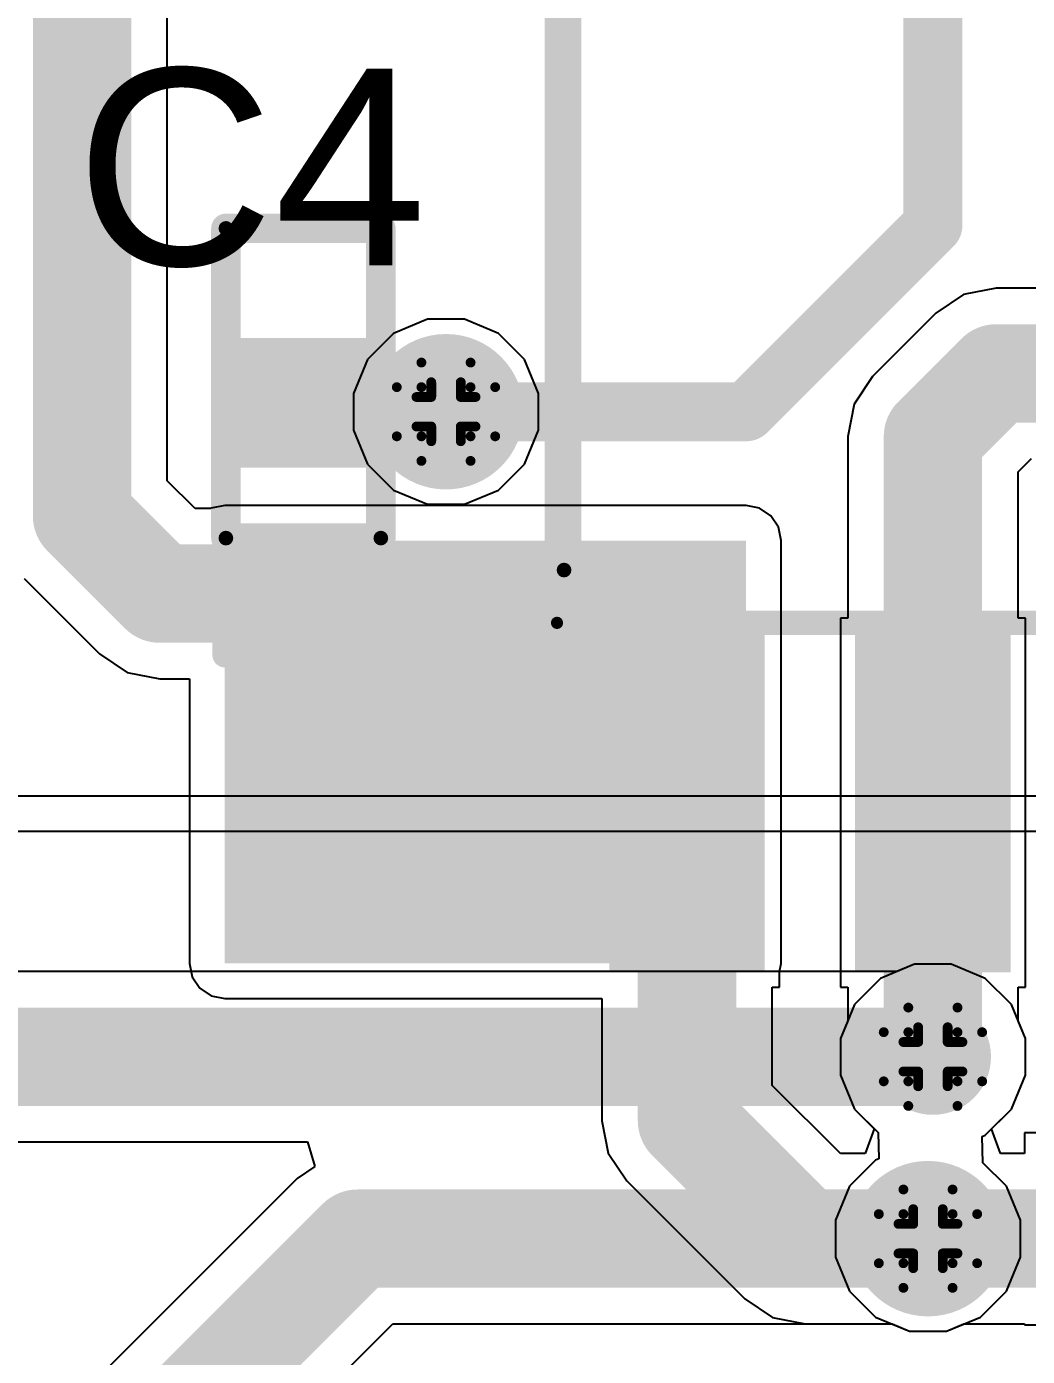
# Model space of a CAD drawing. Header units: inches. Extents: x -0.1 to 17.9, y -0.8 to 4.8.
# Drawn here: x 2.3287 to 2.5322, y 0.562 to 0.8325 of the extents above; entities that cross this region are included whole.
import ezdxf

# ---------------------------------------------------------------- set-up
doc = ezdxf.new("R2010")
doc.units = ezdxf.units.IN
doc.header["$MEASUREMENT"] = 0
for name, color, linetype in [('Bottom Layer 1', 5, 'Continuous'), ('Bottom Solder', 6, 'Continuous'), ('Drill Drawing', 1, 'Continuous'), ('GND+Signal', 16, 'Continuous'), ('Pad Holes', 156, 'Continuous'), ('PWR+Signal', 76, 'Continuous'), ('Top 3D Body', 56, 'Continuous'), ('Top Layer 1', 1, 'Continuous'), ('Top Overlay', 2, 'Continuous'), ('Top Paste', 8, 'Continuous'), ('Top Solder', 216, 'Continuous'), ('Via Holes', 16, 'Continuous')]:
    doc.layers.add(name, color=color, linetype=linetype)
doc.styles.add('Arial', font='', dxfattribs={"height": 0.2})
doc.styles.get('Arial').set_extended_font_data('Arial')

# ---------------------------------------------------------------- blocks, each defined once
blk = doc.blocks.new('SOIC_8_0_154___3_90___W______120')
at = {"layer": 'Top Layer 1'}
for points in [[(0.0757882, -0.03681010000000001), (0.0757882, -0.01318810000000001), (0.1368118, -0.01318809999999999), (0.1368118, -0.03681009999999999)], [(0.0757882, -0.0868101), (0.0757882, -0.0631881), (0.1368118, -0.0631881), (0.1368118, -0.0868101)]]:
    blk.add_hatch(color=1, dxfattribs=at).paths.add_polyline_path(points)
at = {"layer": 'Top Paste'}
for points in [[(0.0757882, -0.03681010000000001), (0.0757882, -0.01318810000000001), (0.1368118, -0.01318809999999999), (0.1368118, -0.03681009999999999)], [(0.0757882, -0.0868101), (0.0757882, -0.0631881), (0.1368118, -0.0631881), (0.1368118, -0.0868101)]]:
    blk.add_hatch(color=8, dxfattribs=at).paths.add_polyline_path(points)
at = {"layer": 'Top Solder'}
for points in [[(0.0717882, -0.04081010000000001), (0.0717882, -0.009188100000000006), (0.1408118, -0.009188099999999994), (0.1408118, -0.04081009999999999)], [(0.0717882, -0.0908101), (0.0717882, -0.0591881), (0.1408118, -0.0591881), (0.1408118, -0.0908101)]]:
    blk.add_hatch(color=216, dxfattribs=at).paths.add_polyline_path(points)
at = {"layer": 'Top Overlay'}
blk.add_lwpolyline([(0.071, -0.0989991, 0.005, 0.005, 0), (-0.072, -0.0989991, 0.005, 0.005, 0)], format="xyseb", dxfattribs=at)
blk.add_lwpolyline([(0.06975, -0.0989991, 0.0025, 0.0025, 1), (0.07225, -0.0989991, 0.0025, 0.0025, 1)], format="xyseb", close=True, dxfattribs=at)
blk = doc.blocks.new('C___0402_244')
at = {"layer": 'Top Layer 1'}
for points in [[(-0.027501, -0.0124991), (-0.027501, 0.0125009), (-0.009501000000000002, 0.0125009), (-0.009500999999999997, -0.0124991)], [(0.009499000000000002, -0.0124991), (0.009498999999999997, 0.0125009), (0.027499, 0.0125009), (0.027499, -0.0124991)]]:
    blk.add_hatch(color=1, dxfattribs=at).paths.add_polyline_path(points)
at = {"layer": 'Top Paste'}
for points in [[(-0.027501, -0.0124991), (-0.027501, 0.0125009), (-0.009501000000000002, 0.0125009), (-0.009500999999999997, -0.0124991)], [(0.009499000000000002, -0.0124991), (0.009498999999999997, 0.0125009), (0.027499, 0.0125009), (0.027499, -0.0124991)]]:
    blk.add_hatch(color=8, dxfattribs=at).paths.add_polyline_path(points)
at = {"layer": 'Top Solder'}
for points in [[(-0.0298632, -0.0148613), (-0.0298632, 0.0148631), (-0.007138800000000003, 0.0148631), (-0.007138799999999997, -0.0148613)], [(0.007136800000000003, -0.0148613), (0.007136799999999997, 0.0148631), (0.0298612, 0.0148631), (0.0298612, -0.0148613)]]:
    blk.add_hatch(color=216, dxfattribs=at).paths.add_polyline_path(points)
at = {"layer": 'Top Overlay'}
for points in [[(-0.011001, 0.0160009, 0.005, 0.005, 0), (-0.031001, 0.0160009, 0.005, 0.005, 0)], [(-0.031001, -0.0159991, 0.005, 0.005, 0), (-0.031001, 0.0160009, 0.005, 0.005, 0)], [(0.030999, 0.0160009, 0.005, 0.005, 0), (0.010999, 0.0160009, 0.005, 0.005, 0)], [(0.030999, -0.0159991, 0.005, 0.005, 0), (0.030999, 0.0160009, 0.005, 0.005, 0)], [(-0.011001, -0.0159991, 0.005, 0.005, 0), (-0.031001, -0.0159991, 0.005, 0.005, 0)], [(0.030999, -0.0159991, 0.005, 0.005, 0), (0.010999, -0.0159991, 0.005, 0.005, 0)]]:
    blk.add_lwpolyline(points, format="xyseb", dxfattribs=at)
for points in [[(-0.032251, 0.0160009, 0.0025, 0.0025, 1), (-0.029751, 0.0160009, 0.0025, 0.0025, 1)], [(-0.032251, 0.0160009, 0.0025, 0.0025, 1), (-0.029751, 0.0160009, 0.0025, 0.0025, 1)], [(-0.012251, 0.0160009, 0.0025, 0.0025, 1), (-0.009751, 0.0160009, 0.0025, 0.0025, 1)], [(0.009749, 0.0160009, 0.0025, 0.0025, 1), (0.012249, 0.0160009, 0.0025, 0.0025, 1)], [(0.029749, 0.0160009, 0.0025, 0.0025, 1), (0.032249, 0.0160009, 0.0025, 0.0025, 1)], [(0.029749, 0.0160009, 0.0025, 0.0025, 1), (0.032249, 0.0160009, 0.0025, 0.0025, 1)], [(-0.032251, -0.0159991, 0.0025, 0.0025, 1), (-0.029751, -0.0159991, 0.0025, 0.0025, 1)], [(-0.032251, -0.0159991, 0.0025, 0.0025, 1), (-0.029751, -0.0159991, 0.0025, 0.0025, 1)], [(-0.012251, -0.0159991, 0.0025, 0.0025, 1), (-0.009751, -0.0159991, 0.0025, 0.0025, 1)], [(0.009749, -0.0159991, 0.0025, 0.0025, 1), (0.012249, -0.0159991, 0.0025, 0.0025, 1)], [(0.029749, -0.0159991, 0.0025, 0.0025, 1), (0.032249, -0.0159991, 0.0025, 0.0025, 1)], [(0.029749, -0.0159991, 0.0025, 0.0025, 1), (0.032249, -0.0159991, 0.0025, 0.0025, 1)]]:
    blk.add_lwpolyline(points, format="xyseb", close=True, dxfattribs=at)

msp = doc.modelspace()

# ---------------------------------------------------------------- hatches: boundary and pattern name
at = {"layer": 'Bottom Layer 1'}
h = msp.add_hatch(color=5, dxfattribs=at)
edge = h.paths.add_edge_path()
edge.add_arc((2.414, 0.754206), 0.011811, 0, 360)
h = msp.add_hatch(color=5, dxfattribs=at)
edge = h.paths.add_edge_path()
edge.add_arc((2.513, 0.623), 0.011811, 0, 360)
h = msp.add_hatch(color=5, dxfattribs=at)
edge = h.paths.add_edge_path()
edge.add_arc((2.512, 0.586), 0.011811, 0, 360)
at = {"layer": 'Bottom Solder'}
h = msp.add_hatch(color=6, dxfattribs=at)
edge = h.paths.add_edge_path()
edge.add_arc((2.414, 0.754206), 0.015811, 0, 360)
h = msp.add_hatch(color=6, dxfattribs=at)
edge = h.paths.add_edge_path()
edge.add_arc((2.513, 0.623), 0.0099055, 0, 360)
h = msp.add_hatch(color=6, dxfattribs=at)
edge = h.paths.add_edge_path()
edge.add_arc((2.512, 0.586), 0.015811, 0, 360)
at = {"layer": 'GND+Signal'}
h = msp.add_hatch(color=16, dxfattribs=at)
edge = h.paths.add_edge_path()
edge.add_arc((2.414, 0.754206), 0.011811, 0, 360)
h = msp.add_hatch(color=16, dxfattribs=at)
edge = h.paths.add_edge_path()
edge.add_arc((2.513, 0.623), 0.011811, 0, 360)
h = msp.add_hatch(color=16, dxfattribs=at)
edge = h.paths.add_edge_path()
edge.add_arc((2.512, 0.586), 0.011811, 0, 360)
at = {"layer": 'Pad Holes'}
h = msp.add_hatch(color=7, dxfattribs=at)
edge = h.paths.add_edge_path()
edge.add_arc((2.36925, 0.7915), 0.0015, 0, 360)
h = msp.add_hatch(color=7, dxfattribs=at)
edge = h.paths.add_edge_path()
edge.add_arc((2.36925, 0.7915), 0.0015, 0, 360)
h = msp.add_hatch(color=7, dxfattribs=at)
edge = h.paths.add_edge_path()
edge.add_arc((2.40075, 0.7915), 0.0015, 0, 360)
h = msp.add_hatch(color=7, dxfattribs=at)
edge = h.paths.add_edge_path()
edge.add_arc((2.40075, 0.7915), 0.0015, 0, 360)
h = msp.add_hatch(color=7, dxfattribs=at)
edge = h.paths.add_edge_path()
edge.add_arc((2.36925, 0.7285), 0.0015, 0, 360)
h = msp.add_hatch(color=7, dxfattribs=at)
edge = h.paths.add_edge_path()
edge.add_arc((2.36925, 0.7285), 0.0015, 0, 360)
h = msp.add_hatch(color=7, dxfattribs=at)
edge = h.paths.add_edge_path()
edge.add_arc((2.40075, 0.7285), 0.0015, 0, 360)
h = msp.add_hatch(color=7, dxfattribs=at)
edge = h.paths.add_edge_path()
edge.add_arc((2.40075, 0.7285), 0.0015, 0, 360)
h = msp.add_hatch(color=7, dxfattribs=at)
edge = h.paths.add_edge_path()
edge.add_arc((2.438, 0.722), 0.0015, 0, 360)
h = msp.add_hatch(color=7, dxfattribs=at)
edge = h.paths.add_edge_path()
edge.add_arc((2.43657, 0.71126), 0.00125, 0, 360)
h = msp.add_hatch(color=7, dxfattribs=at)
edge = h.paths.add_edge_path()
edge.add_arc((2.43657, 0.71126), 0.00125, 0, 360)
at = {"layer": 'PWR+Signal'}
h = msp.add_hatch(color=76, dxfattribs=at)
edge = h.paths.add_edge_path()
edge.add_arc((2.414, 0.754206), 0.011811, 0, 360)
h = msp.add_hatch(color=76, dxfattribs=at)
edge = h.paths.add_edge_path()
edge.add_arc((2.513, 0.623), 0.011811, 0, 360)
h = msp.add_hatch(color=76, dxfattribs=at)
edge = h.paths.add_edge_path()
edge.add_arc((2.512, 0.586), 0.011811, 0, 360)
at = {"layer": 'Top 3D Body'}
h = msp.add_hatch(color=56, dxfattribs=at)
edge = h.paths.add_edge_path()
edge.add_arc((2.36925, 0.7915), 0.0015, 0, 360)
h = msp.add_hatch(color=56, dxfattribs=at)
edge = h.paths.add_edge_path()
edge.add_arc((2.36925, 0.7915), 0.0015, 0, 360)
h = msp.add_hatch(color=56, dxfattribs=at)
edge = h.paths.add_edge_path()
edge.add_arc((2.40075, 0.7915), 0.0015, 0, 360)
h = msp.add_hatch(color=56, dxfattribs=at)
edge = h.paths.add_edge_path()
edge.add_arc((2.40075, 0.7915), 0.0015, 0, 360)
h = msp.add_hatch(color=56, dxfattribs=at)
edge = h.paths.add_edge_path()
edge.add_arc((2.36925, 0.7285), 0.0015, 0, 360)
h = msp.add_hatch(color=56, dxfattribs=at)
edge = h.paths.add_edge_path()
edge.add_arc((2.36925, 0.7285), 0.0015, 0, 360)
h = msp.add_hatch(color=56, dxfattribs=at)
edge = h.paths.add_edge_path()
edge.add_arc((2.40075, 0.7285), 0.0015, 0, 360)
h = msp.add_hatch(color=56, dxfattribs=at)
edge = h.paths.add_edge_path()
edge.add_arc((2.40075, 0.7285), 0.0015, 0, 360)
h = msp.add_hatch(color=56, dxfattribs=at)
edge = h.paths.add_edge_path()
edge.add_arc((2.438, 0.722), 0.0015, 0, 360)
h = msp.add_hatch(color=56, dxfattribs=at)
edge = h.paths.add_edge_path()
edge.add_arc((2.43657, 0.71126), 0.00125, 0, 360)
h = msp.add_hatch(color=56, dxfattribs=at)
edge = h.paths.add_edge_path()
edge.add_arc((2.43657, 0.71126), 0.00125, 0, 360)
at = {"layer": 'Top Layer 1'}
h = msp.add_hatch(color=1, dxfattribs=at)
edge = h.paths.add_edge_path()
edge.add_arc((2.414, 0.754206), 0.011811, 0, 360)
msp.add_hatch(color=1, dxfattribs=at).paths.add_polyline_path([(2.3690009, 0.642), (2.4749999, 0.642), (2.4749999, 0.728), (2.3690009, 0.728)])
h = msp.add_hatch(color=1, dxfattribs=at)
edge = h.paths.add_edge_path()
edge.add_arc((2.513, 0.623), 0.011811, 0, 360)
h = msp.add_hatch(color=1, dxfattribs=at)
edge = h.paths.add_edge_path()
edge.add_arc((2.512, 0.586), 0.011811, 0, 360)
at = {"layer": 'Top Solder'}
h = msp.add_hatch(color=216, dxfattribs=at)
edge = h.paths.add_edge_path()
edge.add_arc((2.512, 0.586), 0.015811, 0, 360)
at = {"layer": 'Via Holes'}
h = msp.add_hatch(color=7, dxfattribs=at)
edge = h.paths.add_edge_path()
edge.add_arc((2.414, 0.754206), 0.0059055, 0, 360)
h = msp.add_hatch(color=7, dxfattribs=at)
edge = h.paths.add_edge_path()
edge.add_arc((2.513, 0.623), 0.0059055, 0, 360)
h = msp.add_hatch(color=7, dxfattribs=at)
edge = h.paths.add_edge_path()
edge.add_arc((2.512, 0.586), 0.0059055, 0, 360)

# ---------------------------------------------------------------- linework, layer by layer
at = {"layer": 'Bottom Layer 1'}
for p, q in [((2.5092583, 0.641811), (2.5056901, 0.640333)), ((2.5167417, 0.641811), (2.5092583, 0.641811)), ((2.5236556, 0.6389472), (2.5167417, 0.641811)), ((2.5056901, 0.640333), (2.1740609, 0.640333)), ((2.5289472, 0.6336556), (2.5236556, 0.6389472)), ((2.531811, 0.6267417), (2.5289472, 0.6336556)), ((2.531811, 0.6192583), (2.531811, 0.6267417)), ((2.5289472, 0.6123444), (2.531811, 0.6192583)), ((2.5236556, 0.6070528), (2.5289472, 0.6123444)), ((2.5230282, 0.6067929), (2.5236556, 0.6070528)), ((2.5231652, 0.6014376), (2.5230282, 0.6067929)), ((2.1812405, 0.605667), (2.3858348, 0.605667)), ((2.3858348, 0.605667), (2.3873515, 0.600667)), ((2.3873515, 0.600667), (2.3837437, 0.5982563)), ((2.5279472, 0.5966556), (2.5231652, 0.6014376)), ((2.3837437, 0.5982563), (2.3277446, 0.5422572)), ((2.530811, 0.5897417), (2.5279472, 0.5966556)), ((2.530811, 0.5822583), (2.530811, 0.5897417)), ((2.5279472, 0.5753444), (2.530811, 0.5822583)), ((2.5226556, 0.5700528), (2.5279472, 0.5753444)), ((2.3573339, 0.5228213), (2.4031796, 0.568667)), ((2.4031796, 0.568667), (2.5046901, 0.568667)), ((2.5046901, 0.568667), (2.5082583, 0.567189)), ((2.5157417, 0.567189), (2.5226556, 0.5700528)), ((2.5082583, 0.567189), (2.5157417, 0.567189))]:
    msp.add_line(p, q, dxfattribs=at)
for points in [[(2.1740609, 0.623, 0.02, 0.02, 0), (2.513, 0.623, 0.02, 0.02, 0)], [(2.3400009, 0.5300009, 0.02, 0.02, 0), (2.396, 0.586, 0.02, 0.02, 0)], [(2.396, 0.586, 0.02, 0.02, 0), (2.512, 0.586, 0.02, 0.02, 0)]]:
    msp.add_lwpolyline(points, format="xyseb", dxfattribs=at)
for points in [[(2.508, 0.623, 0.01, 0.01, 1), (2.518, 0.623, 0.01, 0.01, 1)], [(2.391, 0.586, 0.01, 0.01, 1), (2.401, 0.586, 0.01, 0.01, 1)], [(2.391, 0.586, 0.01, 0.01, 1), (2.401, 0.586, 0.01, 0.01, 1)], [(2.507, 0.586, 0.01, 0.01, 1), (2.517, 0.586, 0.01, 0.01, 1)]]:
    msp.add_lwpolyline(points, format="xyseb", close=True, dxfattribs=at)
at = {"layer": 'Drill Drawing'}
for points in [[(2.409, 0.759206, 0.002, 0.002, 0), (2.409, 0.764206, 0.002, 0.002, 0)], [(2.409, 0.764206, 0.002, 0.002, 0), (2.419, 0.764206, 0.002, 0.002, 0)], [(2.419, 0.759206, 0.002, 0.002, 0), (2.419, 0.764206, 0.002, 0.002, 0)], [(2.404, 0.749206, 0.002, 0.002, 0), (2.404, 0.759206, 0.002, 0.002, 0)], [(2.404, 0.759206, 0.002, 0.002, 0), (2.409, 0.759206, 0.002, 0.002, 0)], [(2.411, 0.757206, 0.002, 0.002, 0), (2.411, 0.760206, 0.002, 0.002, 0)], [(2.411, 0.760206, 0.002, 0.002, 0), (2.417, 0.760206, 0.002, 0.002, 0)], [(2.417, 0.757206, 0.002, 0.002, 0), (2.417, 0.760206, 0.002, 0.002, 0)], [(2.419, 0.759206, 0.002, 0.002, 0), (2.424, 0.759206, 0.002, 0.002, 0)], [(2.424, 0.749206, 0.002, 0.002, 0), (2.424, 0.759206, 0.002, 0.002, 0)], [(2.408, 0.751206, 0.002, 0.002, 0), (2.408, 0.757206, 0.002, 0.002, 0)], [(2.408, 0.757206, 0.002, 0.002, 0), (2.411, 0.757206, 0.002, 0.002, 0)], [(2.417, 0.757206, 0.002, 0.002, 0), (2.42, 0.757206, 0.002, 0.002, 0)], [(2.42, 0.751206, 0.002, 0.002, 0), (2.42, 0.757206, 0.002, 0.002, 0)], [(2.408, 0.751206, 0.002, 0.002, 0), (2.411, 0.751206, 0.002, 0.002, 0)], [(2.411, 0.748206, 0.002, 0.002, 0), (2.411, 0.751206, 0.002, 0.002, 0)], [(2.417, 0.751206, 0.002, 0.002, 0), (2.42, 0.751206, 0.002, 0.002, 0)], [(2.417, 0.748206, 0.002, 0.002, 0), (2.417, 0.751206, 0.002, 0.002, 0)], [(2.404, 0.749206, 0.002, 0.002, 0), (2.409, 0.749206, 0.002, 0.002, 0)], [(2.409, 0.744206, 0.002, 0.002, 0), (2.409, 0.749206, 0.002, 0.002, 0)], [(2.419, 0.749206, 0.002, 0.002, 0), (2.424, 0.749206, 0.002, 0.002, 0)], [(2.419, 0.744206, 0.002, 0.002, 0), (2.419, 0.749206, 0.002, 0.002, 0)], [(2.411, 0.748206, 0.002, 0.002, 0), (2.417, 0.748206, 0.002, 0.002, 0)], [(2.409, 0.744206, 0.002, 0.002, 0), (2.419, 0.744206, 0.002, 0.002, 0)], [(2.508, 0.628, 0.002, 0.002, 0), (2.508, 0.633, 0.002, 0.002, 0)], [(2.508, 0.633, 0.002, 0.002, 0), (2.518, 0.633, 0.002, 0.002, 0)], [(2.518, 0.628, 0.002, 0.002, 0), (2.518, 0.633, 0.002, 0.002, 0)], [(2.503, 0.618, 0.002, 0.002, 0), (2.503, 0.628, 0.002, 0.002, 0)], [(2.503, 0.628, 0.002, 0.002, 0), (2.508, 0.628, 0.002, 0.002, 0)], [(2.51, 0.626, 0.002, 0.002, 0), (2.51, 0.629, 0.002, 0.002, 0)], [(2.51, 0.629, 0.002, 0.002, 0), (2.516, 0.629, 0.002, 0.002, 0)], [(2.516, 0.626, 0.002, 0.002, 0), (2.516, 0.629, 0.002, 0.002, 0)], [(2.518, 0.628, 0.002, 0.002, 0), (2.523, 0.628, 0.002, 0.002, 0)], [(2.523, 0.618, 0.002, 0.002, 0), (2.523, 0.628, 0.002, 0.002, 0)], [(2.507, 0.62, 0.002, 0.002, 0), (2.507, 0.626, 0.002, 0.002, 0)], [(2.507, 0.626, 0.002, 0.002, 0), (2.51, 0.626, 0.002, 0.002, 0)], [(2.516, 0.626, 0.002, 0.002, 0), (2.519, 0.626, 0.002, 0.002, 0)], [(2.519, 0.62, 0.002, 0.002, 0), (2.519, 0.626, 0.002, 0.002, 0)], [(2.507, 0.62, 0.002, 0.002, 0), (2.51, 0.62, 0.002, 0.002, 0)], [(2.51, 0.617, 0.002, 0.002, 0), (2.51, 0.62, 0.002, 0.002, 0)], [(2.516, 0.62, 0.002, 0.002, 0), (2.519, 0.62, 0.002, 0.002, 0)], [(2.516, 0.617, 0.002, 0.002, 0), (2.516, 0.62, 0.002, 0.002, 0)], [(2.503, 0.618, 0.002, 0.002, 0), (2.508, 0.618, 0.002, 0.002, 0)], [(2.508, 0.613, 0.002, 0.002, 0), (2.508, 0.618, 0.002, 0.002, 0)], [(2.51, 0.617, 0.002, 0.002, 0), (2.516, 0.617, 0.002, 0.002, 0)], [(2.518, 0.618, 0.002, 0.002, 0), (2.523, 0.618, 0.002, 0.002, 0)], [(2.518, 0.613, 0.002, 0.002, 0), (2.518, 0.618, 0.002, 0.002, 0)], [(2.508, 0.613, 0.002, 0.002, 0), (2.518, 0.613, 0.002, 0.002, 0)], [(2.507, 0.591, 0.002, 0.002, 0), (2.507, 0.596, 0.002, 0.002, 0)], [(2.507, 0.596, 0.002, 0.002, 0), (2.517, 0.596, 0.002, 0.002, 0)], [(2.517, 0.591, 0.002, 0.002, 0), (2.517, 0.596, 0.002, 0.002, 0)], [(2.509, 0.589, 0.002, 0.002, 0), (2.509, 0.592, 0.002, 0.002, 0)], [(2.509, 0.592, 0.002, 0.002, 0), (2.515, 0.592, 0.002, 0.002, 0)], [(2.515, 0.589, 0.002, 0.002, 0), (2.515, 0.592, 0.002, 0.002, 0)], [(2.502, 0.581, 0.002, 0.002, 0), (2.502, 0.591, 0.002, 0.002, 0)], [(2.502, 0.591, 0.002, 0.002, 0), (2.507, 0.591, 0.002, 0.002, 0)], [(2.506, 0.583, 0.002, 0.002, 0), (2.506, 0.589, 0.002, 0.002, 0)], [(2.506, 0.589, 0.002, 0.002, 0), (2.509, 0.589, 0.002, 0.002, 0)], [(2.515, 0.589, 0.002, 0.002, 0), (2.518, 0.589, 0.002, 0.002, 0)], [(2.517, 0.591, 0.002, 0.002, 0), (2.522, 0.591, 0.002, 0.002, 0)], [(2.518, 0.583, 0.002, 0.002, 0), (2.518, 0.589, 0.002, 0.002, 0)], [(2.522, 0.581, 0.002, 0.002, 0), (2.522, 0.591, 0.002, 0.002, 0)], [(2.502, 0.581, 0.002, 0.002, 0), (2.507, 0.581, 0.002, 0.002, 0)], [(2.506, 0.583, 0.002, 0.002, 0), (2.509, 0.583, 0.002, 0.002, 0)], [(2.507, 0.576, 0.002, 0.002, 0), (2.507, 0.581, 0.002, 0.002, 0)], [(2.509, 0.58, 0.002, 0.002, 0), (2.509, 0.583, 0.002, 0.002, 0)], [(2.515, 0.583, 0.002, 0.002, 0), (2.518, 0.583, 0.002, 0.002, 0)], [(2.515, 0.58, 0.002, 0.002, 0), (2.515, 0.583, 0.002, 0.002, 0)], [(2.517, 0.581, 0.002, 0.002, 0), (2.522, 0.581, 0.002, 0.002, 0)], [(2.517, 0.576, 0.002, 0.002, 0), (2.517, 0.581, 0.002, 0.002, 0)], [(2.509, 0.58, 0.002, 0.002, 0), (2.515, 0.58, 0.002, 0.002, 0)], [(2.507, 0.576, 0.002, 0.002, 0), (2.517, 0.576, 0.002, 0.002, 0)]]:
    msp.add_lwpolyline(points, format="xyseb", dxfattribs=at)
for points in [[(2.4085, 0.764206, 0.001, 0.001, 1), (2.4095, 0.764206, 0.001, 0.001, 1)], [(2.4085, 0.764206, 0.001, 0.001, 1), (2.4095, 0.764206, 0.001, 0.001, 1)], [(2.4185, 0.764206, 0.001, 0.001, 1), (2.4195, 0.764206, 0.001, 0.001, 1)], [(2.4185, 0.764206, 0.001, 0.001, 1), (2.4195, 0.764206, 0.001, 0.001, 1)], [(2.4035, 0.759206, 0.001, 0.001, 1), (2.4045, 0.759206, 0.001, 0.001, 1)], [(2.4035, 0.759206, 0.001, 0.001, 1), (2.4045, 0.759206, 0.001, 0.001, 1)], [(2.4085, 0.759206, 0.001, 0.001, 1), (2.4095, 0.759206, 0.001, 0.001, 1)], [(2.4085, 0.759206, 0.001, 0.001, 1), (2.4095, 0.759206, 0.001, 0.001, 1)], [(2.4105, 0.760206, 0.001, 0.001, 1), (2.4115, 0.760206, 0.001, 0.001, 1)], [(2.4105, 0.760206, 0.001, 0.001, 1), (2.4115, 0.760206, 0.001, 0.001, 1)], [(2.4165, 0.760206, 0.001, 0.001, 1), (2.4175, 0.760206, 0.001, 0.001, 1)], [(2.4165, 0.760206, 0.001, 0.001, 1), (2.4175, 0.760206, 0.001, 0.001, 1)], [(2.4185, 0.759206, 0.001, 0.001, 1), (2.4195, 0.759206, 0.001, 0.001, 1)], [(2.4185, 0.759206, 0.001, 0.001, 1), (2.4195, 0.759206, 0.001, 0.001, 1)], [(2.4235, 0.759206, 0.001, 0.001, 1), (2.4245, 0.759206, 0.001, 0.001, 1)], [(2.4235, 0.759206, 0.001, 0.001, 1), (2.4245, 0.759206, 0.001, 0.001, 1)], [(2.4075, 0.757206, 0.001, 0.001, 1), (2.4085, 0.757206, 0.001, 0.001, 1)], [(2.4075, 0.757206, 0.001, 0.001, 1), (2.4085, 0.757206, 0.001, 0.001, 1)], [(2.4105, 0.757206, 0.001, 0.001, 1), (2.4115, 0.757206, 0.001, 0.001, 1)], [(2.4105, 0.757206, 0.001, 0.001, 1), (2.4115, 0.757206, 0.001, 0.001, 1)], [(2.4165, 0.757206, 0.001, 0.001, 1), (2.4175, 0.757206, 0.001, 0.001, 1)], [(2.4165, 0.757206, 0.001, 0.001, 1), (2.4175, 0.757206, 0.001, 0.001, 1)], [(2.4195, 0.757206, 0.001, 0.001, 1), (2.4205, 0.757206, 0.001, 0.001, 1)], [(2.4195, 0.757206, 0.001, 0.001, 1), (2.4205, 0.757206, 0.001, 0.001, 1)], [(2.4075, 0.751206, 0.001, 0.001, 1), (2.4085, 0.751206, 0.001, 0.001, 1)], [(2.4075, 0.751206, 0.001, 0.001, 1), (2.4085, 0.751206, 0.001, 0.001, 1)], [(2.4105, 0.751206, 0.001, 0.001, 1), (2.4115, 0.751206, 0.001, 0.001, 1)], [(2.4105, 0.751206, 0.001, 0.001, 1), (2.4115, 0.751206, 0.001, 0.001, 1)], [(2.4165, 0.751206, 0.001, 0.001, 1), (2.4175, 0.751206, 0.001, 0.001, 1)], [(2.4165, 0.751206, 0.001, 0.001, 1), (2.4175, 0.751206, 0.001, 0.001, 1)], [(2.4195, 0.751206, 0.001, 0.001, 1), (2.4205, 0.751206, 0.001, 0.001, 1)], [(2.4195, 0.751206, 0.001, 0.001, 1), (2.4205, 0.751206, 0.001, 0.001, 1)], [(2.4035, 0.749206, 0.001, 0.001, 1), (2.4045, 0.749206, 0.001, 0.001, 1)], [(2.4035, 0.749206, 0.001, 0.001, 1), (2.4045, 0.749206, 0.001, 0.001, 1)], [(2.4085, 0.749206, 0.001, 0.001, 1), (2.4095, 0.749206, 0.001, 0.001, 1)], [(2.4085, 0.749206, 0.001, 0.001, 1), (2.4095, 0.749206, 0.001, 0.001, 1)], [(2.4185, 0.749206, 0.001, 0.001, 1), (2.4195, 0.749206, 0.001, 0.001, 1)], [(2.4185, 0.749206, 0.001, 0.001, 1), (2.4195, 0.749206, 0.001, 0.001, 1)], [(2.4235, 0.749206, 0.001, 0.001, 1), (2.4245, 0.749206, 0.001, 0.001, 1)], [(2.4235, 0.749206, 0.001, 0.001, 1), (2.4245, 0.749206, 0.001, 0.001, 1)], [(2.4105, 0.748206, 0.001, 0.001, 1), (2.4115, 0.748206, 0.001, 0.001, 1)], [(2.4105, 0.748206, 0.001, 0.001, 1), (2.4115, 0.748206, 0.001, 0.001, 1)], [(2.4165, 0.748206, 0.001, 0.001, 1), (2.4175, 0.748206, 0.001, 0.001, 1)], [(2.4165, 0.748206, 0.001, 0.001, 1), (2.4175, 0.748206, 0.001, 0.001, 1)], [(2.4085, 0.744206, 0.001, 0.001, 1), (2.4095, 0.744206, 0.001, 0.001, 1)], [(2.4085, 0.744206, 0.001, 0.001, 1), (2.4095, 0.744206, 0.001, 0.001, 1)], [(2.4185, 0.744206, 0.001, 0.001, 1), (2.4195, 0.744206, 0.001, 0.001, 1)], [(2.4185, 0.744206, 0.001, 0.001, 1), (2.4195, 0.744206, 0.001, 0.001, 1)], [(2.5075, 0.633, 0.001, 0.001, 1), (2.5085, 0.633, 0.001, 0.001, 1)], [(2.5075, 0.633, 0.001, 0.001, 1), (2.5085, 0.633, 0.001, 0.001, 1)], [(2.5175, 0.633, 0.001, 0.001, 1), (2.5185, 0.633, 0.001, 0.001, 1)], [(2.5175, 0.633, 0.001, 0.001, 1), (2.5185, 0.633, 0.001, 0.001, 1)], [(2.5025, 0.628, 0.001, 0.001, 1), (2.5035, 0.628, 0.001, 0.001, 1)], [(2.5025, 0.628, 0.001, 0.001, 1), (2.5035, 0.628, 0.001, 0.001, 1)], [(2.5075, 0.628, 0.001, 0.001, 1), (2.5085, 0.628, 0.001, 0.001, 1)], [(2.5075, 0.628, 0.001, 0.001, 1), (2.5085, 0.628, 0.001, 0.001, 1)], [(2.5095, 0.629, 0.001, 0.001, 1), (2.5105, 0.629, 0.001, 0.001, 1)], [(2.5095, 0.629, 0.001, 0.001, 1), (2.5105, 0.629, 0.001, 0.001, 1)], [(2.5155, 0.629, 0.001, 0.001, 1), (2.5165, 0.629, 0.001, 0.001, 1)], [(2.5155, 0.629, 0.001, 0.001, 1), (2.5165, 0.629, 0.001, 0.001, 1)], [(2.5175, 0.628, 0.001, 0.001, 1), (2.5185, 0.628, 0.001, 0.001, 1)], [(2.5175, 0.628, 0.001, 0.001, 1), (2.5185, 0.628, 0.001, 0.001, 1)], [(2.5225, 0.628, 0.001, 0.001, 1), (2.5235, 0.628, 0.001, 0.001, 1)], [(2.5225, 0.628, 0.001, 0.001, 1), (2.5235, 0.628, 0.001, 0.001, 1)], [(2.5065, 0.626, 0.001, 0.001, 1), (2.5075, 0.626, 0.001, 0.001, 1)], [(2.5065, 0.626, 0.001, 0.001, 1), (2.5075, 0.626, 0.001, 0.001, 1)], [(2.5095, 0.626, 0.001, 0.001, 1), (2.5105, 0.626, 0.001, 0.001, 1)], [(2.5095, 0.626, 0.001, 0.001, 1), (2.5105, 0.626, 0.001, 0.001, 1)], [(2.5155, 0.626, 0.001, 0.001, 1), (2.5165, 0.626, 0.001, 0.001, 1)], [(2.5155, 0.626, 0.001, 0.001, 1), (2.5165, 0.626, 0.001, 0.001, 1)], [(2.5185, 0.626, 0.001, 0.001, 1), (2.5195, 0.626, 0.001, 0.001, 1)], [(2.5185, 0.626, 0.001, 0.001, 1), (2.5195, 0.626, 0.001, 0.001, 1)], [(2.5065, 0.62, 0.001, 0.001, 1), (2.5075, 0.62, 0.001, 0.001, 1)], [(2.5065, 0.62, 0.001, 0.001, 1), (2.5075, 0.62, 0.001, 0.001, 1)], [(2.5095, 0.62, 0.001, 0.001, 1), (2.5105, 0.62, 0.001, 0.001, 1)], [(2.5095, 0.62, 0.001, 0.001, 1), (2.5105, 0.62, 0.001, 0.001, 1)], [(2.5155, 0.62, 0.001, 0.001, 1), (2.5165, 0.62, 0.001, 0.001, 1)], [(2.5155, 0.62, 0.001, 0.001, 1), (2.5165, 0.62, 0.001, 0.001, 1)], [(2.5185, 0.62, 0.001, 0.001, 1), (2.5195, 0.62, 0.001, 0.001, 1)], [(2.5185, 0.62, 0.001, 0.001, 1), (2.5195, 0.62, 0.001, 0.001, 1)], [(2.5025, 0.618, 0.001, 0.001, 1), (2.5035, 0.618, 0.001, 0.001, 1)], [(2.5025, 0.618, 0.001, 0.001, 1), (2.5035, 0.618, 0.001, 0.001, 1)], [(2.5075, 0.618, 0.001, 0.001, 1), (2.5085, 0.618, 0.001, 0.001, 1)], [(2.5075, 0.618, 0.001, 0.001, 1), (2.5085, 0.618, 0.001, 0.001, 1)], [(2.5095, 0.617, 0.001, 0.001, 1), (2.5105, 0.617, 0.001, 0.001, 1)], [(2.5095, 0.617, 0.001, 0.001, 1), (2.5105, 0.617, 0.001, 0.001, 1)], [(2.5155, 0.617, 0.001, 0.001, 1), (2.5165, 0.617, 0.001, 0.001, 1)], [(2.5155, 0.617, 0.001, 0.001, 1), (2.5165, 0.617, 0.001, 0.001, 1)], [(2.5175, 0.618, 0.001, 0.001, 1), (2.5185, 0.618, 0.001, 0.001, 1)], [(2.5175, 0.618, 0.001, 0.001, 1), (2.5185, 0.618, 0.001, 0.001, 1)], [(2.5225, 0.618, 0.001, 0.001, 1), (2.5235, 0.618, 0.001, 0.001, 1)], [(2.5225, 0.618, 0.001, 0.001, 1), (2.5235, 0.618, 0.001, 0.001, 1)], [(2.5075, 0.613, 0.001, 0.001, 1), (2.5085, 0.613, 0.001, 0.001, 1)], [(2.5075, 0.613, 0.001, 0.001, 1), (2.5085, 0.613, 0.001, 0.001, 1)], [(2.5175, 0.613, 0.001, 0.001, 1), (2.5185, 0.613, 0.001, 0.001, 1)], [(2.5175, 0.613, 0.001, 0.001, 1), (2.5185, 0.613, 0.001, 0.001, 1)], [(2.5065, 0.596, 0.001, 0.001, 1), (2.5075, 0.596, 0.001, 0.001, 1)], [(2.5065, 0.596, 0.001, 0.001, 1), (2.5075, 0.596, 0.001, 0.001, 1)], [(2.5165, 0.596, 0.001, 0.001, 1), (2.5175, 0.596, 0.001, 0.001, 1)], [(2.5165, 0.596, 0.001, 0.001, 1), (2.5175, 0.596, 0.001, 0.001, 1)], [(2.5085, 0.592, 0.001, 0.001, 1), (2.5095, 0.592, 0.001, 0.001, 1)], [(2.5085, 0.592, 0.001, 0.001, 1), (2.5095, 0.592, 0.001, 0.001, 1)], [(2.5145, 0.592, 0.001, 0.001, 1), (2.5155, 0.592, 0.001, 0.001, 1)], [(2.5145, 0.592, 0.001, 0.001, 1), (2.5155, 0.592, 0.001, 0.001, 1)], [(2.5015, 0.591, 0.001, 0.001, 1), (2.5025, 0.591, 0.001, 0.001, 1)], [(2.5015, 0.591, 0.001, 0.001, 1), (2.5025, 0.591, 0.001, 0.001, 1)], [(2.5055, 0.589, 0.001, 0.001, 1), (2.5065, 0.589, 0.001, 0.001, 1)], [(2.5055, 0.589, 0.001, 0.001, 1), (2.5065, 0.589, 0.001, 0.001, 1)], [(2.5065, 0.591, 0.001, 0.001, 1), (2.5075, 0.591, 0.001, 0.001, 1)], [(2.5065, 0.591, 0.001, 0.001, 1), (2.5075, 0.591, 0.001, 0.001, 1)], [(2.5085, 0.589, 0.001, 0.001, 1), (2.5095, 0.589, 0.001, 0.001, 1)], [(2.5085, 0.589, 0.001, 0.001, 1), (2.5095, 0.589, 0.001, 0.001, 1)], [(2.5145, 0.589, 0.001, 0.001, 1), (2.5155, 0.589, 0.001, 0.001, 1)], [(2.5145, 0.589, 0.001, 0.001, 1), (2.5155, 0.589, 0.001, 0.001, 1)], [(2.5165, 0.591, 0.001, 0.001, 1), (2.5175, 0.591, 0.001, 0.001, 1)], [(2.5165, 0.591, 0.001, 0.001, 1), (2.5175, 0.591, 0.001, 0.001, 1)], [(2.5175, 0.589, 0.001, 0.001, 1), (2.5185, 0.589, 0.001, 0.001, 1)], [(2.5175, 0.589, 0.001, 0.001, 1), (2.5185, 0.589, 0.001, 0.001, 1)], [(2.5215, 0.591, 0.001, 0.001, 1), (2.5225, 0.591, 0.001, 0.001, 1)], [(2.5215, 0.591, 0.001, 0.001, 1), (2.5225, 0.591, 0.001, 0.001, 1)], [(2.5015, 0.581, 0.001, 0.001, 1), (2.5025, 0.581, 0.001, 0.001, 1)], [(2.5015, 0.581, 0.001, 0.001, 1), (2.5025, 0.581, 0.001, 0.001, 1)], [(2.5055, 0.583, 0.001, 0.001, 1), (2.5065, 0.583, 0.001, 0.001, 1)], [(2.5055, 0.583, 0.001, 0.001, 1), (2.5065, 0.583, 0.001, 0.001, 1)], [(2.5065, 0.581, 0.001, 0.001, 1), (2.5075, 0.581, 0.001, 0.001, 1)], [(2.5065, 0.581, 0.001, 0.001, 1), (2.5075, 0.581, 0.001, 0.001, 1)], [(2.5085, 0.583, 0.001, 0.001, 1), (2.5095, 0.583, 0.001, 0.001, 1)], [(2.5085, 0.583, 0.001, 0.001, 1), (2.5095, 0.583, 0.001, 0.001, 1)], [(2.5145, 0.583, 0.001, 0.001, 1), (2.5155, 0.583, 0.001, 0.001, 1)], [(2.5145, 0.583, 0.001, 0.001, 1), (2.5155, 0.583, 0.001, 0.001, 1)], [(2.5165, 0.581, 0.001, 0.001, 1), (2.5175, 0.581, 0.001, 0.001, 1)], [(2.5165, 0.581, 0.001, 0.001, 1), (2.5175, 0.581, 0.001, 0.001, 1)], [(2.5175, 0.583, 0.001, 0.001, 1), (2.5185, 0.583, 0.001, 0.001, 1)], [(2.5175, 0.583, 0.001, 0.001, 1), (2.5185, 0.583, 0.001, 0.001, 1)], [(2.5215, 0.581, 0.001, 0.001, 1), (2.5225, 0.581, 0.001, 0.001, 1)], [(2.5215, 0.581, 0.001, 0.001, 1), (2.5225, 0.581, 0.001, 0.001, 1)], [(2.5085, 0.58, 0.001, 0.001, 1), (2.5095, 0.58, 0.001, 0.001, 1)], [(2.5085, 0.58, 0.001, 0.001, 1), (2.5095, 0.58, 0.001, 0.001, 1)], [(2.5145, 0.58, 0.001, 0.001, 1), (2.5155, 0.58, 0.001, 0.001, 1)], [(2.5145, 0.58, 0.001, 0.001, 1), (2.5155, 0.58, 0.001, 0.001, 1)], [(2.5065, 0.576, 0.001, 0.001, 1), (2.5075, 0.576, 0.001, 0.001, 1)], [(2.5065, 0.576, 0.001, 0.001, 1), (2.5075, 0.576, 0.001, 0.001, 1)], [(2.5165, 0.576, 0.001, 0.001, 1), (2.5175, 0.576, 0.001, 0.001, 1)], [(2.5165, 0.576, 0.001, 0.001, 1), (2.5175, 0.576, 0.001, 0.001, 1)]]:
    msp.add_lwpolyline(points, format="xyseb", close=True, dxfattribs=at)
at = {"layer": 'GND+Signal'}
for p, q in [((2.5092583, 0.641811), (2.5023444, 0.6389472)), ((2.5167417, 0.641811), (2.5092583, 0.641811)), ((2.5236556, 0.6389472), (2.5167417, 0.641811)), ((2.5023444, 0.6389472), (2.4970528, 0.6336556)), ((2.5289472, 0.6336556), (2.5236556, 0.6389472)), ((2.4970528, 0.6336556), (2.494189, 0.6267417)), ((2.531811, 0.6267417), (2.5289472, 0.6336556)), ((2.494189, 0.6267417), (2.494189, 0.6192583)), ((2.531811, 0.6192583), (2.531811, 0.6267417)), ((2.494189, 0.6192583), (2.4970528, 0.6123444)), ((2.5289472, 0.6123444), (2.531811, 0.6192583)), ((2.4970528, 0.6123444), (2.5018348, 0.6075624)), ((2.5236556, 0.6070528), (2.5289472, 0.6123444)), ((2.5018348, 0.6075624), (2.5019718, 0.6022071)), ((2.5230282, 0.6067929), (2.5236556, 0.6070528)), ((2.5231652, 0.6014376), (2.5230282, 0.6067929)), ((2.5013444, 0.6019472), (2.4960528, 0.5966556)), ((2.5019718, 0.6022071), (2.5013444, 0.6019472)), ((2.5279472, 0.5966556), (2.5231652, 0.6014376)), ((2.4960528, 0.5966556), (2.493189, 0.5897417)), ((2.530811, 0.5897417), (2.5279472, 0.5966556)), ((2.493189, 0.5897417), (2.493189, 0.5822583)), ((2.530811, 0.5822583), (2.530811, 0.5897417)), ((2.493189, 0.5822583), (2.4960528, 0.5753444)), ((2.5279472, 0.5753444), (2.530811, 0.5822583)), ((2.4960528, 0.5753444), (2.5013444, 0.5700528)), ((2.5226556, 0.5700528), (2.5279472, 0.5753444)), ((2.5013444, 0.5700528), (2.5082583, 0.567189)), ((2.5157417, 0.567189), (2.5226556, 0.5700528)), ((2.5082583, 0.567189), (2.5157417, 0.567189))]:
    msp.add_line(p, q, dxfattribs=at)
at = {"layer": 'PWR+Signal'}
for p, q in [((2.4102583, 0.773017), (2.4033444, 0.7701532)), ((2.4177417, 0.773017), (2.4102583, 0.773017)), ((2.4246556, 0.7701532), (2.4177417, 0.773017)), ((2.4033444, 0.7701532), (2.3980528, 0.7648616)), ((2.4299472, 0.7648616), (2.4246556, 0.7701532)), ((2.3980528, 0.7648616), (2.395189, 0.7579477)), ((2.432811, 0.7579477), (2.4299472, 0.7648616)), ((2.395189, 0.7579477), (2.395189, 0.7504643)), ((2.432811, 0.7504643), (2.432811, 0.7579477)), ((2.395189, 0.7504643), (2.3980528, 0.7435504)), ((2.4299472, 0.7435504), (2.432811, 0.7504643)), ((2.3980528, 0.7435504), (2.4033444, 0.7382588)), ((2.4246556, 0.7382588), (2.4299472, 0.7435504)), ((2.4033444, 0.7382588), (2.4102583, 0.735395)), ((2.4177417, 0.735395), (2.4246556, 0.7382588)), ((2.4102583, 0.735395), (2.4177417, 0.735395)), ((3.556, 0.676), (0.249, 0.676)), ((0.6228577, 0.6688629), (3.556, 0.6688629)), ((2.5092583, 0.641811), (2.5023444, 0.6389472)), ((2.5167417, 0.641811), (2.5092583, 0.641811)), ((2.5236556, 0.6389472), (2.5167417, 0.641811)), ((2.5023444, 0.6389472), (2.4970528, 0.6336556)), ((2.5289472, 0.6336556), (2.5236556, 0.6389472)), ((2.4970528, 0.6336556), (2.494189, 0.6267417)), ((2.531811, 0.6267417), (2.5289472, 0.6336556)), ((2.494189, 0.6267417), (2.494189, 0.6192583)), ((2.531811, 0.6192583), (2.531811, 0.6267417)), ((2.494189, 0.6192583), (2.4970528, 0.6123444)), ((2.5289472, 0.6123444), (2.531811, 0.6192583)), ((2.4970528, 0.6123444), (2.5018348, 0.6075624)), ((2.5236556, 0.6070528), (2.5289472, 0.6123444)), ((2.5018348, 0.6075624), (2.5019718, 0.6022071)), ((2.5230282, 0.6067929), (2.5236556, 0.6070528)), ((2.5231652, 0.6014376), (2.5230282, 0.6067929)), ((2.5013444, 0.6019472), (2.4960528, 0.5966556)), ((2.5019718, 0.6022071), (2.5013444, 0.6019472)), ((2.5279472, 0.5966556), (2.5231652, 0.6014376)), ((2.4960528, 0.5966556), (2.493189, 0.5897417)), ((2.530811, 0.5897417), (2.5279472, 0.5966556)), ((2.493189, 0.5897417), (2.493189, 0.5822583)), ((2.530811, 0.5822583), (2.530811, 0.5897417)), ((2.493189, 0.5822583), (2.4960528, 0.5753444)), ((2.5279472, 0.5753444), (2.530811, 0.5822583)), ((2.4960528, 0.5753444), (2.5013444, 0.5700528)), ((2.5226556, 0.5700528), (2.5279472, 0.5753444)), ((2.5013444, 0.5700528), (2.5082583, 0.567189)), ((2.5157417, 0.567189), (2.5226556, 0.5700528)), ((2.5082583, 0.567189), (2.5157417, 0.567189))]:
    msp.add_line(p, q, dxfattribs=at)
at = {"layer": 'Top 3D Body'}
for points in [[(2.43657, 0.71126, 0.005, 0.005, 0), (2.43657, 0.86874, 0.005, 0.005, 0)], [(2.438, 0.722, 0.006, 0.006, 0), (2.438, 0.858, 0.006, 0.006, 0)], [(2.36925, 0.7915, 0.006, 0.006, 0), (2.40075, 0.7915, 0.006, 0.006, 0)], [(2.36925, 0.7285, 0.006, 0.006, 0), (2.36925, 0.7915, 0.006, 0.006, 0)], [(2.40075, 0.7285, 0.006, 0.006, 0), (2.40075, 0.7915, 0.006, 0.006, 0)], [(2.36925, 0.7285, 0.006, 0.006, 0), (2.40075, 0.7285, 0.006, 0.006, 0)], [(2.43657, 0.71126, 0.005, 0.005, 0), (2.63343, 0.71126, 0.005, 0.005, 0)]]:
    msp.add_lwpolyline(points, format="xyseb", dxfattribs=at)
for points in [[(2.36775, 0.7915, 0.003, 0.003, 1), (2.37075, 0.7915, 0.003, 0.003, 1)], [(2.36775, 0.7915, 0.003, 0.003, 1), (2.37075, 0.7915, 0.003, 0.003, 1)], [(2.39925, 0.7915, 0.003, 0.003, 1), (2.40225, 0.7915, 0.003, 0.003, 1)], [(2.39925, 0.7915, 0.003, 0.003, 1), (2.40225, 0.7915, 0.003, 0.003, 1)], [(2.36775, 0.7285, 0.003, 0.003, 1), (2.37075, 0.7285, 0.003, 0.003, 1)], [(2.36775, 0.7285, 0.003, 0.003, 1), (2.37075, 0.7285, 0.003, 0.003, 1)], [(2.39925, 0.7285, 0.003, 0.003, 1), (2.40225, 0.7285, 0.003, 0.003, 1)], [(2.39925, 0.7285, 0.003, 0.003, 1), (2.40225, 0.7285, 0.003, 0.003, 1)], [(2.4365, 0.722, 0.003, 0.003, 1), (2.4395, 0.722, 0.003, 0.003, 1)], [(2.43532, 0.71126, 0.0025, 0.0025, 1), (2.43782, 0.71126, 0.0025, 0.0025, 1)], [(2.43532, 0.71126, 0.0025, 0.0025, 1), (2.43782, 0.71126, 0.0025, 0.0025, 1)]]:
    msp.add_lwpolyline(points, format="xyseb", close=True, dxfattribs=at)
at = {"layer": 'Top Layer 1'}
for p, q in [((2.3573339, 0.7401787), (2.3573339, 1.007567)), ((2.5258709, 0.779343), (2.5192378, 0.7780236)), ((2.6606679, 0.779343), (2.5258709, 0.779343)), ((2.5192378, 0.7780236), (2.5136146, 0.7742663)), ((2.5136146, 0.7742663), (2.5007446, 0.7613963)), ((2.5007446, 0.7613963), (2.4969873, 0.7557731)), ((2.4969873, 0.7557731), (2.4956679, 0.74914)), ((2.4956679, 0.74914), (2.4956679, 0.7122118)), ((2.5303339, 0.7419604), (2.5330505, 0.744677)), ((2.5303339, 0.7122118), (2.5303339, 0.7419604)), ((2.3629736, 0.734539), (2.3573339, 0.7401787)), ((2.3661877, 0.734539), (2.3629736, 0.734539)), ((2.3662697, 0.7345938), (2.3661877, 0.734539)), ((2.3690009, 0.7351371), (2.3662697, 0.7345938)), ((2.475, 0.7351371), (2.3690009, 0.7351371)), ((2.4777312, 0.7345938), (2.475, 0.7351371)), ((2.4800467, 0.7330467), (2.4777312, 0.7345938)), ((2.4815938, 0.7307312), (2.4800467, 0.7330467)), ((2.4821371, 0.728), (2.4815938, 0.7307312)), ((2.4821371, 0.642), (2.4821371, 0.728)), ((2.3282351, 0.7202523), (2.3435377, 0.7049497)), ((2.4956679, 0.7122118), (2.4941899, 0.7122118)), ((2.4941899, 0.7122118), (2.4941899, 0.6371882)), ((2.5318119, 0.7122118), (2.5303339, 0.7122118)), ((2.5318119, 0.6371882), (2.5318119, 0.7122118)), ((2.3435377, 0.7049497), (2.3491609, 0.7011924)), ((2.3491609, 0.7011924), (2.355794, 0.699873)), ((2.355794, 0.699873), (2.3618638, 0.699873)), ((2.3618638, 0.699873), (2.3618638, 0.642)), ((2.3618638, 0.642), (2.3624071, 0.6392688)), ((2.4818119, 0.6403652), (2.4821371, 0.642)), ((2.3624071, 0.6392688), (2.3639542, 0.6369533)), ((2.4818119, 0.6371882), (2.4818119, 0.6403652)), ((2.3639542, 0.6369533), (2.3662697, 0.6354062)), ((2.4803339, 0.6171787), (2.4803339, 0.6371882)), ((2.4803339, 0.6371882), (2.4818119, 0.6371882)), ((2.4941899, 0.6371882), (2.495667, 0.6371882)), ((2.495667, 0.6371882), (2.495667, 0.6303099)), ((2.530333, 0.6303099), (2.530333, 0.6371882)), ((2.530333, 0.6371882), (2.5318119, 0.6371882)), ((2.3662697, 0.6354062), (2.3690009, 0.6348629)), ((2.3690009, 0.6348629), (2.4456679, 0.6348629)), ((2.4456679, 0.6348629), (2.4456679, 0.6099991)), ((2.495667, 0.6303099), (2.494189, 0.6267417)), ((2.531811, 0.6267417), (2.530333, 0.6303099)), ((2.494189, 0.6267417), (2.494189, 0.6192583)), ((2.531811, 0.6192583), (2.531811, 0.6267417)), ((2.4941795, 0.603333), (2.4803339, 0.6171787)), ((2.494189, 0.6192583), (2.4970528, 0.6123444)), ((2.5289472, 0.6123444), (2.531811, 0.6192583)), ((2.4970528, 0.6123444), (2.5010642, 0.608333)), ((2.5249358, 0.608333), (2.5289472, 0.6123444)), ((2.4456679, 0.6099991), (2.4469873, 0.603366)), ((2.5010642, 0.608333), (2.4992537, 0.603333)), ((2.5267463, 0.603333), (2.5249358, 0.608333)), ((2.5487479, 0.6075), (2.5316049, 0.6075)), ((2.5316049, 0.6075), (2.5316049, 0.603333)), ((2.4469873, 0.603366), (2.4507446, 0.5977428)), ((2.4992537, 0.603333), (2.4941795, 0.603333)), ((2.5316049, 0.603333), (2.5267463, 0.603333)), ((2.4507446, 0.5977428), (2.4747435, 0.573744)), ((2.4747435, 0.573744), (2.4747437, 0.5737437)), ((2.4747437, 0.5737437), (2.480367, 0.5699863)), ((2.480367, 0.5699863), (2.487, 0.5686669)), ((2.487, 0.5686669), (2.4870005, 0.568667)), ((2.4870005, 0.568667), (2.5046901, 0.568667)), ((2.5046901, 0.568667), (2.5082583, 0.567189)), ((2.5157417, 0.567189), (2.5193099, 0.568667)), ((2.5193099, 0.568667), (2.5316049, 0.568667)), ((2.5316049, 0.568667), (2.5316049, 0.5685)), ((2.5316049, 0.5685), (2.5636049, 0.5685)), ((2.5082583, 0.567189), (2.5157417, 0.567189))]:
    msp.add_line(p, q, dxfattribs=at)
for points in [[(2.3400009, 0.7329991, 0.02, 0.02, 0), (2.3400009, 1.05, 0.02, 0.02, 0)], [(2.5130009, 0.79214, 0.012, 0.012, 0), (2.5130009, 0.86958, 0.012, 0.012, 0)], [(2.4750669, 0.754206, 0.012, 0.012, 0), (2.5130009, 0.79214, 0.012, 0.012, 0)], [(2.5130009, 0.74914, 0.02, 0.02, 0), (2.5258709, 0.76201, 0.02, 0.02, 0)], [(2.5258709, 0.76201, 0.02, 0.02, 0), (2.6780009, 0.76201, 0.02, 0.02, 0)], [(2.3850009, 0.754206, 0.012, 0.012, 0), (2.414, 0.754206, 0.012, 0.012, 0)], [(2.414, 0.754206, 0.012, 0.012, 0), (2.4750669, 0.754206, 0.012, 0.012, 0)], [(2.5130009, 0.6747, 0.02, 0.02, 0), (2.5130009, 0.74914, 0.02, 0.02, 0)], [(2.3400009, 0.7329991, 0.02, 0.02, 0), (2.355794, 0.717206, 0.02, 0.02, 0)], [(2.355794, 0.717206, 0.02, 0.02, 0), (2.3850009, 0.717206, 0.02, 0.02, 0)], [(2.456794, 0.717206, 0.01, 0.01, 0), (2.463, 0.711, 0.01, 0.01, 0)], [(2.463, 0.6747009, 0.01, 0.01, 0), (2.463, 0.711, 0.01, 0.01, 0)], [(2.4630009, 0.6099991, 0.02, 0.02, 0), (2.4630009, 0.6747, 0.02, 0.02, 0)], [(2.513, 0.623, 0.02, 0.02, 0), (2.513, 0.6736991, 0.02, 0.02, 0)], [(2.463, 0.6747009, 0.01, 0.01, 0), (2.4630009, 0.6747, 0.01, 0.01, 0)], [(2.512, 0.6736991, 0.012, 0.012, 0), (2.5130009, 0.6747, 0.012, 0.012, 0)], [(2.4630009, 0.6099991, 0.02, 0.02, 0), (2.487, 0.586, 0.02, 0.02, 0)], [(2.487, 0.586, 0.02, 0.02, 0), (2.512, 0.586, 0.02, 0.02, 0)], [(2.512, 0.586, 0.02, 0.02, 0), (2.5476049, 0.586, 0.02, 0.02, 0)]]:
    msp.add_lwpolyline(points, format="xyseb", dxfattribs=at)
for points in [[(2.5100009, 0.79214, 0.006, 0.006, 1), (2.5160009, 0.79214, 0.006, 0.006, 1)], [(2.5100009, 0.79214, 0.006, 0.006, 1), (2.5160009, 0.79214, 0.006, 0.006, 1)], [(2.5208709, 0.76201, 0.01, 0.01, 1), (2.5308709, 0.76201, 0.01, 0.01, 1)], [(2.5208709, 0.76201, 0.01, 0.01, 1), (2.5308709, 0.76201, 0.01, 0.01, 1)], [(2.3820009, 0.754206, 0.006, 0.006, 1), (2.3880009, 0.754206, 0.006, 0.006, 1)], [(2.411, 0.754206, 0.006, 0.006, 1), (2.417, 0.754206, 0.006, 0.006, 1)], [(2.411, 0.754206, 0.006, 0.006, 1), (2.417, 0.754206, 0.006, 0.006, 1)], [(2.4720669, 0.754206, 0.006, 0.006, 1), (2.4780669, 0.754206, 0.006, 0.006, 1)], [(2.4720669, 0.754206, 0.006, 0.006, 1), (2.4780669, 0.754206, 0.006, 0.006, 1)], [(2.5080009, 0.74914, 0.01, 0.01, 1), (2.5180009, 0.74914, 0.01, 0.01, 1)], [(2.5080009, 0.74914, 0.01, 0.01, 1), (2.5180009, 0.74914, 0.01, 0.01, 1)], [(2.3350009, 0.7329991, 0.01, 0.01, 1), (2.3450009, 0.7329991, 0.01, 0.01, 1)], [(2.3350009, 0.7329991, 0.01, 0.01, 1), (2.3450009, 0.7329991, 0.01, 0.01, 1)], [(2.350794, 0.717206, 0.01, 0.01, 1), (2.360794, 0.717206, 0.01, 0.01, 1)], [(2.350794, 0.717206, 0.01, 0.01, 1), (2.360794, 0.717206, 0.01, 0.01, 1)], [(2.3800009, 0.717206, 0.01, 0.01, 1), (2.3900009, 0.717206, 0.01, 0.01, 1)], [(2.454294, 0.717206, 0.005, 0.005, 1), (2.459294, 0.717206, 0.005, 0.005, 1)], [(2.4605, 0.711, 0.005, 0.005, 1), (2.4655, 0.711, 0.005, 0.005, 1)], [(2.4605, 0.711, 0.005, 0.005, 1), (2.4655, 0.711, 0.005, 0.005, 1)], [(2.4580009, 0.6747, 0.01, 0.01, 1), (2.4680009, 0.6747, 0.01, 0.01, 1)], [(2.5080009, 0.6747, 0.01, 0.01, 1), (2.5180009, 0.6747, 0.01, 0.01, 1)], [(2.508, 0.6736991, 0.01, 0.01, 1), (2.518, 0.6736991, 0.01, 0.01, 1)], [(2.4605, 0.6747009, 0.005, 0.005, 1), (2.4655, 0.6747009, 0.005, 0.005, 1)], [(2.4605, 0.6747009, 0.005, 0.005, 1), (2.4655, 0.6747009, 0.005, 0.005, 1)], [(2.4605009, 0.6747, 0.005, 0.005, 1), (2.4655009, 0.6747, 0.005, 0.005, 1)], [(2.509, 0.6736991, 0.006, 0.006, 1), (2.515, 0.6736991, 0.006, 0.006, 1)], [(2.5100009, 0.6747, 0.006, 0.006, 1), (2.5160009, 0.6747, 0.006, 0.006, 1)], [(2.508, 0.623, 0.01, 0.01, 1), (2.518, 0.623, 0.01, 0.01, 1)], [(2.4580009, 0.6099991, 0.01, 0.01, 1), (2.4680009, 0.6099991, 0.01, 0.01, 1)], [(2.4580009, 0.6099991, 0.01, 0.01, 1), (2.4680009, 0.6099991, 0.01, 0.01, 1)], [(2.482, 0.586, 0.01, 0.01, 1), (2.492, 0.586, 0.01, 0.01, 1)], [(2.482, 0.586, 0.01, 0.01, 1), (2.492, 0.586, 0.01, 0.01, 1)], [(2.507, 0.586, 0.01, 0.01, 1), (2.517, 0.586, 0.01, 0.01, 1)], [(2.507, 0.586, 0.01, 0.01, 1), (2.517, 0.586, 0.01, 0.01, 1)]]:
    msp.add_lwpolyline(points, format="xyseb", close=True, dxfattribs=at)

# ---------------------------------------------------------------- block references
at = {"rotation": 270}
for name, p in [('SOIC_8_0_154___3_90___W______120', (2.538, 0.781)), ('C___0402_244', (2.385, 0.735705))]:
    msp.add_blockref(name, p, dxfattribs=at)

# ---------------------------------------------------------------- texts
at = {"layer": 'Top Overlay', "style": 'Arial'}
msp.add_text('C4', height=0.04, dxfattribs=at).set_placement((2.3386775, 0.7840065))

doc.saveas('drawing.dxf')
